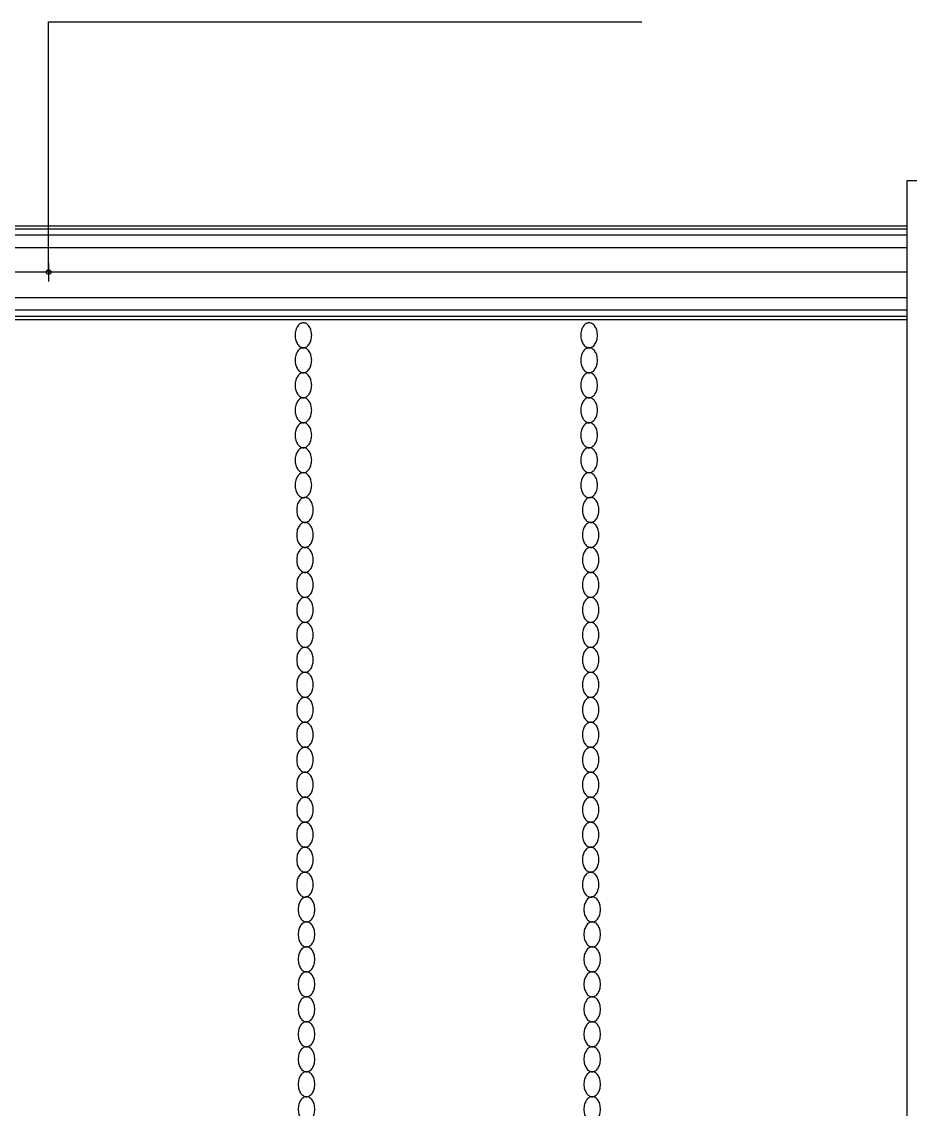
# Model space of a CAD drawing. Header units: millimetres. Extents: x 490 to 675, y -160 to -87.
# Drawn here: x 588.773 to 590.195, y -153.017 to -151.275 of the extents above; entities that cross this region are included whole.
import ezdxf

# ---------------------------------------------------------------- set-up
doc = ezdxf.new("R2010")
doc.units = ezdxf.units.MM
doc.header["$LTSCALE"] = 2.5
for name, color, linetype in [('ARQ_COTAS', 1, 'Continuous'), ('ARQ_HAT', 8, 'Continuous'), ('ARQ_VISTA00', 8, 'Continuous'), ('ARQ_VISTA02', 2, 'Continuous')]:
    doc.layers.add(name, color=color, linetype=linetype)
doc.styles.add('ROMANS', font='romans', dxfattribs={"oblique": 15})
doc.dimstyles.new('CHAMADA 20 AGORA', dxfattribs={"dimtxt": 0.03, "dimasz": 0.015, "dimexe": 0.18, "dimexo": 0.06, "dimgap": 0.03, "dimtad": 1, "dimrnd": 0.01, "dimzin": 4, "dimdsep": 46, "dimtxsty": 'ROMANS', "dimblk": 'DOT', "dimcen": 0.09, "dimse1": 1, "dimse2": 1, "dimclrd": 7, "dimclre": 8, "dimclrt": 2, "dimadec": 0, "dimazin": 0, "dimtfac": 1.666667, "dimtix": 1, "dimtmove": 0, "dimatfit": 3, "dimldrblk": 'DOT', "dimfxl": 1, "dimtvp": 1.333333, "dimtolj": 1, "dimtzin": 0, "dimarcsym": 0})

# ---------------------------------------------------------------- blocks, each defined once
blk = doc.blocks.new('DOT')
for p, q in [((-1, 0), (1, 0)), ((0, 1), (0, -1))]:
    blk.add_line(p, q)
blk.add_circle((0, 0), 0.25)

msp = doc.modelspace()

# ---------------------------------------------------------------- linework, layer by layer
at = {"layer": 'ARQ_HAT'}
for p, q in [((590.1903, -151.6074), (587.4808, -151.6074)), ((590.1903, -151.6174), (587.4808, -151.6174)), ((590.1903, -151.6374), (587.4808, -151.6374)), ((590.1903, -151.6764), (587.4808, -151.6764)), ((590.1903, -151.7174), (587.4808, -151.7174)), ((590.1903, -151.7374), (587.4808, -151.7374)), ((590.1903, -151.7474), (587.4808, -151.7474))]:
    msp.add_line(p, q, dxfattribs=at)
at = {"layer": 'ARQ_VISTA00'}
for points in [[(589.2236, -151.7976, 0.140422), (589.2284, -151.7962, 0.107133), (589.233, -151.7917, 0.079572), (589.2358, -151.7855, 0.067159), (589.2369, -151.7776, 0.067159), (589.2358, -151.7696, 0.079572), (589.233, -151.7634, 0.107133), (589.2284, -151.7589, 0.140422), (589.2236, -151.7576, 0.140422), (589.2189, -151.7589, 0.107133), (589.2143, -151.7634, 0.079572), (589.2115, -151.7696, 0.067159), (589.2104, -151.7776, 0.067159), (589.2115, -151.7855, 0.079572), (589.2143, -151.7917, 0.107133), (589.2189, -151.7962, 0.140422)], [(589.6811, -151.7976, 0.140422), (589.6859, -151.7962, 0.107133), (589.6905, -151.7917, 0.079572), (589.6933, -151.7855, 0.067159), (589.6944, -151.7776, 0.067159), (589.6933, -151.7696, 0.079572), (589.6905, -151.7634, 0.107133), (589.6859, -151.7589, 0.140422), (589.6811, -151.7576, 0.140422), (589.6763, -151.7589, 0.107133), (589.6717, -151.7634, 0.079572), (589.6689, -151.7696, 0.067159), (589.6678, -151.7776, 0.067159), (589.6689, -151.7855, 0.079572), (589.6717, -151.7917, 0.107133), (589.6763, -151.7962, 0.140422)], [(589.2236, -151.8376, 0.140422), (589.2284, -151.8362, 0.107133), (589.233, -151.8317, 0.079572), (589.2358, -151.8255, 0.067159), (589.2369, -151.8176, 0.067159), (589.2358, -151.8096, 0.079572), (589.233, -151.8034, 0.107133), (589.2284, -151.7989, 0.140422), (589.2236, -151.7976, 0.140422), (589.2189, -151.7989, 0.107133), (589.2143, -151.8034, 0.079572), (589.2115, -151.8096, 0.067159), (589.2104, -151.8176, 0.067159), (589.2115, -151.8255, 0.079572), (589.2143, -151.8317, 0.107133), (589.2189, -151.8362, 0.140422)], [(589.6811, -151.8376, 0.140422), (589.6859, -151.8362, 0.107133), (589.6905, -151.8317, 0.079572), (589.6933, -151.8255, 0.067159), (589.6944, -151.8176, 0.067159), (589.6933, -151.8096, 0.079572), (589.6905, -151.8034, 0.107133), (589.6859, -151.7989, 0.140422), (589.6811, -151.7976, 0.140422), (589.6763, -151.7989, 0.107133), (589.6717, -151.8034, 0.079572), (589.6689, -151.8096, 0.067159), (589.6678, -151.8176, 0.067159), (589.6689, -151.8255, 0.079572), (589.6717, -151.8317, 0.107133), (589.6763, -151.8362, 0.140422)], [(589.2236, -151.8776, 0.140422), (589.2284, -151.8762, 0.107133), (589.233, -151.8717, 0.079572), (589.2358, -151.8655, 0.067159), (589.2369, -151.8576, 0.067159), (589.2358, -151.8496, 0.079572), (589.233, -151.8434, 0.107133), (589.2284, -151.8389, 0.140422), (589.2236, -151.8376, 0.140422), (589.2189, -151.8389, 0.107133), (589.2143, -151.8434, 0.079572), (589.2115, -151.8496, 0.067159), (589.2104, -151.8576, 0.067159), (589.2115, -151.8655, 0.079572), (589.2143, -151.8717, 0.107133), (589.2189, -151.8762, 0.140422)], [(589.6811, -151.8776, 0.140422), (589.6859, -151.8762, 0.107133), (589.6905, -151.8717, 0.079572), (589.6933, -151.8655, 0.067159), (589.6944, -151.8576, 0.067159), (589.6933, -151.8496, 0.079572), (589.6905, -151.8434, 0.107133), (589.6859, -151.8389, 0.140422), (589.6811, -151.8376, 0.140422), (589.6763, -151.8389, 0.107133), (589.6717, -151.8434, 0.079572), (589.6689, -151.8496, 0.067159), (589.6678, -151.8576, 0.067159), (589.6689, -151.8655, 0.079572), (589.6717, -151.8717, 0.107133), (589.6763, -151.8762, 0.140422)], [(589.2236, -151.9176, 0.140422), (589.2284, -151.9162, 0.107133), (589.233, -151.9117, 0.079572), (589.2358, -151.9055, 0.067159), (589.2369, -151.8976, 0.067159), (589.2358, -151.8896, 0.079572), (589.233, -151.8834, 0.107133), (589.2284, -151.8789, 0.140422), (589.2236, -151.8776, 0.140422), (589.2189, -151.8789, 0.107133), (589.2143, -151.8834, 0.079572), (589.2115, -151.8896, 0.067159), (589.2104, -151.8976, 0.067159), (589.2115, -151.9055, 0.079572), (589.2143, -151.9117, 0.107133), (589.2189, -151.9162, 0.140422)], [(589.6811, -151.9176, 0.140422), (589.6859, -151.9162, 0.107133), (589.6905, -151.9117, 0.079572), (589.6933, -151.9055, 0.067159), (589.6944, -151.8976, 0.067159), (589.6933, -151.8896, 0.079572), (589.6905, -151.8834, 0.107133), (589.6859, -151.8789, 0.140422), (589.6811, -151.8776, 0.140422), (589.6763, -151.8789, 0.107133), (589.6717, -151.8834, 0.079572), (589.6689, -151.8896, 0.067159), (589.6678, -151.8976, 0.067159), (589.6689, -151.9055, 0.079572), (589.6717, -151.9117, 0.107133), (589.6763, -151.9162, 0.140422)], [(589.2236, -151.9576, 0.140422), (589.2284, -151.9562, 0.107133), (589.233, -151.9517, 0.079572), (589.2358, -151.9455, 0.067159), (589.2369, -151.9376, 0.067159), (589.2358, -151.9296, 0.079572), (589.233, -151.9234, 0.107133), (589.2284, -151.9189, 0.140422), (589.2236, -151.9176, 0.140422), (589.2189, -151.9189, 0.107133), (589.2143, -151.9234, 0.079572), (589.2115, -151.9296, 0.067159), (589.2104, -151.9376, 0.067159), (589.2115, -151.9455, 0.079572), (589.2143, -151.9517, 0.107133), (589.2189, -151.9562, 0.140422)], [(589.6811, -151.9576, 0.140422), (589.6859, -151.9562, 0.107133), (589.6905, -151.9517, 0.079572), (589.6933, -151.9455, 0.067159), (589.6944, -151.9376, 0.067159), (589.6933, -151.9296, 0.079572), (589.6905, -151.9234, 0.107133), (589.6859, -151.9189, 0.140422), (589.6811, -151.9176, 0.140422), (589.6763, -151.9189, 0.107133), (589.6717, -151.9234, 0.079572), (589.6689, -151.9296, 0.067159), (589.6678, -151.9376, 0.067159), (589.6689, -151.9455, 0.079572), (589.6717, -151.9517, 0.107133), (589.6763, -151.9562, 0.140422)], [(589.2236, -151.9976, 0.140422), (589.2284, -151.9962, 0.107133), (589.233, -151.9917, 0.079572), (589.2358, -151.9855, 0.067159), (589.2369, -151.9776, 0.067159), (589.2358, -151.9696, 0.079572), (589.233, -151.9634, 0.107133), (589.2284, -151.9589, 0.140422), (589.2236, -151.9576, 0.140422), (589.2189, -151.9589, 0.107133), (589.2143, -151.9634, 0.079572), (589.2115, -151.9696, 0.067159), (589.2104, -151.9776, 0.067159), (589.2115, -151.9855, 0.079572), (589.2143, -151.9917, 0.107133), (589.2189, -151.9962, 0.140422)], [(589.6811, -151.9976, 0.140422), (589.6859, -151.9962, 0.107133), (589.6905, -151.9917, 0.079572), (589.6933, -151.9855, 0.067159), (589.6944, -151.9776, 0.067159), (589.6933, -151.9696, 0.079572), (589.6905, -151.9634, 0.107133), (589.6859, -151.9589, 0.140422), (589.6811, -151.9576, 0.140422), (589.6763, -151.9589, 0.107133), (589.6717, -151.9634, 0.079572), (589.6689, -151.9696, 0.067159), (589.6678, -151.9776, 0.067159), (589.6689, -151.9855, 0.079572), (589.6717, -151.9917, 0.107133), (589.6763, -151.9962, 0.140422)], [(589.2236, -152.0376, 0.140422), (589.2284, -152.0362, 0.107133), (589.233, -152.0317, 0.079572), (589.2358, -152.0255, 0.067159), (589.2369, -152.0176, 0.067159), (589.2358, -152.0096, 0.079572), (589.233, -152.0034, 0.107133), (589.2284, -151.9989, 0.140422), (589.2236, -151.9976, 0.140422), (589.2189, -151.9989, 0.107133), (589.2143, -152.0034, 0.079572), (589.2115, -152.0096, 0.067159), (589.2104, -152.0176, 0.067159), (589.2115, -152.0255, 0.079572), (589.2143, -152.0317, 0.107133), (589.2189, -152.0362, 0.140422)], [(589.6811, -152.0376, 0.140422), (589.6859, -152.0362, 0.107133), (589.6905, -152.0317, 0.079572), (589.6933, -152.0255, 0.067159), (589.6944, -152.0176, 0.067159), (589.6933, -152.0096, 0.079572), (589.6905, -152.0034, 0.107133), (589.6859, -151.9989, 0.140422), (589.6811, -151.9976, 0.140422), (589.6763, -151.9989, 0.107133), (589.6717, -152.0034, 0.079572), (589.6689, -152.0096, 0.067159), (589.6678, -152.0176, 0.067159), (589.6689, -152.0255, 0.079572), (589.6717, -152.0317, 0.107133), (589.6763, -152.0362, 0.140422)], [(589.2261, -152.0772, 0.140422), (589.2309, -152.0759, 0.107133), (589.2355, -152.0714, 0.079572), (589.2383, -152.0652, 0.067159), (589.2394, -152.0572, 0.067159), (589.2383, -152.0493, 0.079572), (589.2355, -152.0431, 0.107133), (589.2309, -152.0386, 0.140422), (589.2261, -152.0372, 0.140422), (589.2214, -152.0386, 0.107133), (589.2167, -152.0431, 0.079572), (589.2139, -152.0493, 0.067159), (589.2129, -152.0572, 0.067159), (589.2139, -152.0652, 0.079572), (589.2167, -152.0714, 0.107133), (589.2214, -152.0759, 0.140422)], [(589.6836, -152.0772, 0.140422), (589.6883, -152.0759, 0.107133), (589.693, -152.0714, 0.079572), (589.6958, -152.0652, 0.067159), (589.6968, -152.0572, 0.067159), (589.6958, -152.0493, 0.079572), (589.693, -152.0431, 0.107133), (589.6883, -152.0386, 0.140422), (589.6836, -152.0372, 0.140422), (589.6788, -152.0386, 0.107133), (589.6742, -152.0431, 0.079572), (589.6714, -152.0493, 0.067159), (589.6703, -152.0572, 0.067159), (589.6714, -152.0652, 0.079572), (589.6742, -152.0714, 0.107133), (589.6788, -152.0759, 0.140422)], [(589.2261, -152.1172, 0.140422), (589.2309, -152.1159, 0.107133), (589.2355, -152.1114, 0.079572), (589.2383, -152.1052, 0.067159), (589.2394, -152.0972, 0.067159), (589.2383, -152.0893, 0.079572), (589.2355, -152.0831, 0.107133), (589.2309, -152.0786, 0.140422), (589.2261, -152.0772, 0.140422), (589.2214, -152.0786, 0.107133), (589.2167, -152.0831, 0.079572), (589.2139, -152.0893, 0.067159), (589.2129, -152.0972, 0.067159), (589.2139, -152.1052, 0.079572), (589.2167, -152.1114, 0.107133), (589.2214, -152.1159, 0.140422)], [(589.6836, -152.1172, 0.140422), (589.6883, -152.1159, 0.107133), (589.693, -152.1114, 0.079572), (589.6958, -152.1052, 0.067159), (589.6968, -152.0972, 0.067159), (589.6958, -152.0893, 0.079572), (589.693, -152.0831, 0.107133), (589.6883, -152.0786, 0.140422), (589.6836, -152.0772, 0.140422), (589.6788, -152.0786, 0.107133), (589.6742, -152.0831, 0.079572), (589.6714, -152.0893, 0.067159), (589.6703, -152.0972, 0.067159), (589.6714, -152.1052, 0.079572), (589.6742, -152.1114, 0.107133), (589.6788, -152.1159, 0.140422)], [(589.2261, -152.1572, 0.140422), (589.2309, -152.1559, 0.107133), (589.2355, -152.1514, 0.079572), (589.2383, -152.1452, 0.067159), (589.2394, -152.1372, 0.067159), (589.2383, -152.1293, 0.079572), (589.2355, -152.1231, 0.107133), (589.2309, -152.1186, 0.140422), (589.2261, -152.1172, 0.140422), (589.2214, -152.1186, 0.107133), (589.2167, -152.1231, 0.079572), (589.2139, -152.1293, 0.067159), (589.2129, -152.1372, 0.067159), (589.2139, -152.1452, 0.079572), (589.2167, -152.1514, 0.107133), (589.2214, -152.1559, 0.140422)], [(589.6836, -152.1572, 0.140422), (589.6883, -152.1559, 0.107133), (589.693, -152.1514, 0.079572), (589.6958, -152.1452, 0.067159), (589.6968, -152.1372, 0.067159), (589.6958, -152.1293, 0.079572), (589.693, -152.1231, 0.107133), (589.6883, -152.1186, 0.140422), (589.6836, -152.1172, 0.140422), (589.6788, -152.1186, 0.107133), (589.6742, -152.1231, 0.079572), (589.6714, -152.1293, 0.067159), (589.6703, -152.1372, 0.067159), (589.6714, -152.1452, 0.079572), (589.6742, -152.1514, 0.107133), (589.6788, -152.1559, 0.140422)], [(589.2261, -152.1972, 0.140422), (589.2309, -152.1959, 0.107133), (589.2355, -152.1914, 0.079572), (589.2383, -152.1852, 0.067159), (589.2394, -152.1772, 0.067159), (589.2383, -152.1693, 0.079572), (589.2355, -152.1631, 0.107133), (589.2309, -152.1586, 0.140422), (589.2261, -152.1572, 0.140422), (589.2214, -152.1586, 0.107133), (589.2167, -152.1631, 0.079572), (589.2139, -152.1693, 0.067159), (589.2129, -152.1772, 0.067159), (589.2139, -152.1852, 0.079572), (589.2167, -152.1914, 0.107133), (589.2214, -152.1959, 0.140422)], [(589.6836, -152.1972, 0.140422), (589.6883, -152.1959, 0.107133), (589.693, -152.1914, 0.079572), (589.6958, -152.1852, 0.067159), (589.6968, -152.1772, 0.067159), (589.6958, -152.1693, 0.079572), (589.693, -152.1631, 0.107133), (589.6883, -152.1586, 0.140422), (589.6836, -152.1572, 0.140422), (589.6788, -152.1586, 0.107133), (589.6742, -152.1631, 0.079572), (589.6714, -152.1693, 0.067159), (589.6703, -152.1772, 0.067159), (589.6714, -152.1852, 0.079572), (589.6742, -152.1914, 0.107133), (589.6788, -152.1959, 0.140422)], [(589.2261, -152.2372, 0.140422), (589.2309, -152.2359, 0.107133), (589.2355, -152.2314, 0.079572), (589.2383, -152.2252, 0.067159), (589.2394, -152.2172, 0.067159), (589.2383, -152.2093, 0.079572), (589.2355, -152.2031, 0.107133), (589.2309, -152.1986, 0.140422), (589.2261, -152.1972, 0.140422), (589.2214, -152.1986, 0.107133), (589.2167, -152.2031, 0.079572), (589.2139, -152.2093, 0.067159), (589.2129, -152.2172, 0.067159), (589.2139, -152.2252, 0.079572), (589.2167, -152.2314, 0.107133), (589.2214, -152.2359, 0.140422)], [(589.6836, -152.2372, 0.140422), (589.6883, -152.2359, 0.107133), (589.693, -152.2314, 0.079572), (589.6958, -152.2252, 0.067159), (589.6968, -152.2172, 0.067159), (589.6958, -152.2093, 0.079572), (589.693, -152.2031, 0.107133), (589.6883, -152.1986, 0.140422), (589.6836, -152.1972, 0.140422), (589.6788, -152.1986, 0.107133), (589.6742, -152.2031, 0.079572), (589.6714, -152.2093, 0.067159), (589.6703, -152.2172, 0.067159), (589.6714, -152.2252, 0.079572), (589.6742, -152.2314, 0.107133), (589.6788, -152.2359, 0.140422)], [(589.2261, -152.2772, 0.140422), (589.2309, -152.2759, 0.107133), (589.2355, -152.2714, 0.079572), (589.2383, -152.2652, 0.067159), (589.2394, -152.2572, 0.067159), (589.2383, -152.2493, 0.079572), (589.2355, -152.2431, 0.107133), (589.2309, -152.2386, 0.140422), (589.2261, -152.2372, 0.140422), (589.2214, -152.2386, 0.107133), (589.2167, -152.2431, 0.079572), (589.2139, -152.2493, 0.067159), (589.2129, -152.2572, 0.067159), (589.2139, -152.2652, 0.079572), (589.2167, -152.2714, 0.107133), (589.2214, -152.2759, 0.140422)], [(589.6836, -152.2772, 0.140422), (589.6883, -152.2759, 0.107133), (589.693, -152.2714, 0.079572), (589.6958, -152.2652, 0.067159), (589.6968, -152.2572, 0.067159), (589.6958, -152.2493, 0.079572), (589.693, -152.2431, 0.107133), (589.6883, -152.2386, 0.140422), (589.6836, -152.2372, 0.140422), (589.6788, -152.2386, 0.107133), (589.6742, -152.2431, 0.079572), (589.6714, -152.2493, 0.067159), (589.6703, -152.2572, 0.067159), (589.6714, -152.2652, 0.079572), (589.6742, -152.2714, 0.107133), (589.6788, -152.2759, 0.140422)], [(589.2261, -152.3172, 0.140422), (589.2309, -152.3159, 0.107133), (589.2355, -152.3114, 0.079572), (589.2383, -152.3052, 0.067159), (589.2394, -152.2972, 0.067159), (589.2383, -152.2893, 0.079572), (589.2355, -152.2831, 0.107133), (589.2309, -152.2786, 0.140422), (589.2261, -152.2772, 0.140422), (589.2214, -152.2786, 0.107133), (589.2167, -152.2831, 0.079572), (589.2139, -152.2893, 0.067159), (589.2129, -152.2972, 0.067159), (589.2139, -152.3052, 0.079572), (589.2167, -152.3114, 0.107133), (589.2214, -152.3159, 0.140422)], [(589.6836, -152.3172, 0.140422), (589.6883, -152.3159, 0.107133), (589.693, -152.3114, 0.079572), (589.6958, -152.3052, 0.067159), (589.6968, -152.2972, 0.067159), (589.6958, -152.2893, 0.079572), (589.693, -152.2831, 0.107133), (589.6883, -152.2786, 0.140422), (589.6836, -152.2772, 0.140422), (589.6788, -152.2786, 0.107133), (589.6742, -152.2831, 0.079572), (589.6714, -152.2893, 0.067159), (589.6703, -152.2972, 0.067159), (589.6714, -152.3052, 0.079572), (589.6742, -152.3114, 0.107133), (589.6788, -152.3159, 0.140422)], [(589.2261, -152.3572, 0.140422), (589.2309, -152.3559, 0.107133), (589.2355, -152.3514, 0.079572), (589.2383, -152.3452, 0.067159), (589.2394, -152.3372, 0.067159), (589.2383, -152.3293, 0.079572), (589.2355, -152.3231, 0.107133), (589.2309, -152.3186, 0.140422), (589.2261, -152.3172, 0.140422), (589.2214, -152.3186, 0.107133), (589.2167, -152.3231, 0.079572), (589.2139, -152.3293, 0.067159), (589.2129, -152.3372, 0.067159), (589.2139, -152.3452, 0.079572), (589.2167, -152.3514, 0.107133), (589.2214, -152.3559, 0.140422)], [(589.6836, -152.3572, 0.140422), (589.6883, -152.3559, 0.107133), (589.693, -152.3514, 0.079572), (589.6958, -152.3452, 0.067159), (589.6968, -152.3372, 0.067159), (589.6958, -152.3293, 0.079572), (589.693, -152.3231, 0.107133), (589.6883, -152.3186, 0.140422), (589.6836, -152.3172, 0.140422), (589.6788, -152.3186, 0.107133), (589.6742, -152.3231, 0.079572), (589.6714, -152.3293, 0.067159), (589.6703, -152.3372, 0.067159), (589.6714, -152.3452, 0.079572), (589.6742, -152.3514, 0.107133), (589.6788, -152.3559, 0.140422)], [(589.2261, -152.3972, 0.140422), (589.2309, -152.3959, 0.107133), (589.2355, -152.3914, 0.079572), (589.2383, -152.3852, 0.067159), (589.2394, -152.3772, 0.067159), (589.2383, -152.3693, 0.079572), (589.2355, -152.3631, 0.107133), (589.2309, -152.3586, 0.140422), (589.2261, -152.3572, 0.140422), (589.2214, -152.3586, 0.107133), (589.2167, -152.3631, 0.079572), (589.2139, -152.3693, 0.067159), (589.2129, -152.3772, 0.067159), (589.2139, -152.3852, 0.079572), (589.2167, -152.3914, 0.107133), (589.2214, -152.3959, 0.140422)], [(589.6836, -152.3972, 0.140422), (589.6883, -152.3959, 0.107133), (589.693, -152.3914, 0.079572), (589.6958, -152.3852, 0.067159), (589.6968, -152.3772, 0.067159), (589.6958, -152.3693, 0.079572), (589.693, -152.3631, 0.107133), (589.6883, -152.3586, 0.140422), (589.6836, -152.3572, 0.140422), (589.6788, -152.3586, 0.107133), (589.6742, -152.3631, 0.079572), (589.6714, -152.3693, 0.067159), (589.6703, -152.3772, 0.067159), (589.6714, -152.3852, 0.079572), (589.6742, -152.3914, 0.107133), (589.6788, -152.3959, 0.140422)], [(589.2261, -152.4372, 0.140422), (589.2309, -152.4359, 0.107133), (589.2355, -152.4314, 0.079572), (589.2383, -152.4252, 0.067159), (589.2394, -152.4172, 0.067159), (589.2383, -152.4093, 0.079572), (589.2355, -152.4031, 0.107133), (589.2309, -152.3986, 0.140422), (589.2261, -152.3972, 0.140422), (589.2214, -152.3986, 0.107133), (589.2167, -152.4031, 0.079572), (589.2139, -152.4093, 0.067159), (589.2129, -152.4172, 0.067159), (589.2139, -152.4252, 0.079572), (589.2167, -152.4314, 0.107133), (589.2214, -152.4359, 0.140422)], [(589.6836, -152.4372, 0.140422), (589.6883, -152.4359, 0.107133), (589.693, -152.4314, 0.079572), (589.6958, -152.4252, 0.067159), (589.6968, -152.4172, 0.067159), (589.6958, -152.4093, 0.079572), (589.693, -152.4031, 0.107133), (589.6883, -152.3986, 0.140422), (589.6836, -152.3972, 0.140422), (589.6788, -152.3986, 0.107133), (589.6742, -152.4031, 0.079572), (589.6714, -152.4093, 0.067159), (589.6703, -152.4172, 0.067159), (589.6714, -152.4252, 0.079572), (589.6742, -152.4314, 0.107133), (589.6788, -152.4359, 0.140422)], [(589.2261, -152.4772, 0.140422), (589.2309, -152.4759, 0.107133), (589.2355, -152.4714, 0.079572), (589.2383, -152.4652, 0.067159), (589.2394, -152.4572, 0.067159), (589.2383, -152.4493, 0.079572), (589.2355, -152.4431, 0.107133), (589.2309, -152.4386, 0.140422), (589.2261, -152.4372, 0.140422), (589.2214, -152.4386, 0.107133), (589.2167, -152.4431, 0.079572), (589.2139, -152.4493, 0.067159), (589.2129, -152.4572, 0.067159), (589.2139, -152.4652, 0.079572), (589.2167, -152.4714, 0.107133), (589.2214, -152.4759, 0.140422)], [(589.6836, -152.4772, 0.140422), (589.6883, -152.4759, 0.107133), (589.693, -152.4714, 0.079572), (589.6958, -152.4652, 0.067159), (589.6968, -152.4572, 0.067159), (589.6958, -152.4493, 0.079572), (589.693, -152.4431, 0.107133), (589.6883, -152.4386, 0.140422), (589.6836, -152.4372, 0.140422), (589.6788, -152.4386, 0.107133), (589.6742, -152.4431, 0.079572), (589.6714, -152.4493, 0.067159), (589.6703, -152.4572, 0.067159), (589.6714, -152.4652, 0.079572), (589.6742, -152.4714, 0.107133), (589.6788, -152.4759, 0.140422)], [(589.2261, -152.5172, 0.140422), (589.2309, -152.5159, 0.107133), (589.2355, -152.5114, 0.079572), (589.2383, -152.5052, 0.067159), (589.2394, -152.4972, 0.067159), (589.2383, -152.4893, 0.079572), (589.2355, -152.4831, 0.107133), (589.2309, -152.4786, 0.140422), (589.2261, -152.4772, 0.140422), (589.2214, -152.4786, 0.107133), (589.2167, -152.4831, 0.079572), (589.2139, -152.4893, 0.067159), (589.2129, -152.4972, 0.067159), (589.2139, -152.5052, 0.079572), (589.2167, -152.5114, 0.107133), (589.2214, -152.5159, 0.140422)], [(589.6836, -152.5172, 0.140422), (589.6883, -152.5159, 0.107133), (589.693, -152.5114, 0.079572), (589.6958, -152.5052, 0.067159), (589.6968, -152.4972, 0.067159), (589.6958, -152.4893, 0.079572), (589.693, -152.4831, 0.107133), (589.6883, -152.4786, 0.140422), (589.6836, -152.4772, 0.140422), (589.6788, -152.4786, 0.107133), (589.6742, -152.4831, 0.079572), (589.6714, -152.4893, 0.067159), (589.6703, -152.4972, 0.067159), (589.6714, -152.5052, 0.079572), (589.6742, -152.5114, 0.107133), (589.6788, -152.5159, 0.140422)], [(589.2261, -152.5572, 0.140422), (589.2309, -152.5559, 0.107133), (589.2355, -152.5514, 0.079572), (589.2383, -152.5452, 0.067159), (589.2394, -152.5372, 0.067159), (589.2383, -152.5293, 0.079572), (589.2355, -152.5231, 0.107133), (589.2309, -152.5186, 0.140422), (589.2261, -152.5172, 0.140422), (589.2214, -152.5186, 0.107133), (589.2167, -152.5231, 0.079572), (589.2139, -152.5293, 0.067159), (589.2129, -152.5372, 0.067159), (589.2139, -152.5452, 0.079572), (589.2167, -152.5514, 0.107133), (589.2214, -152.5559, 0.140422)], [(589.6836, -152.5572, 0.140422), (589.6883, -152.5559, 0.107133), (589.693, -152.5514, 0.079572), (589.6958, -152.5452, 0.067159), (589.6968, -152.5372, 0.067159), (589.6958, -152.5293, 0.079572), (589.693, -152.5231, 0.107133), (589.6883, -152.5186, 0.140422), (589.6836, -152.5172, 0.140422), (589.6788, -152.5186, 0.107133), (589.6742, -152.5231, 0.079572), (589.6714, -152.5293, 0.067159), (589.6703, -152.5372, 0.067159), (589.6714, -152.5452, 0.079572), (589.6742, -152.5514, 0.107133), (589.6788, -152.5559, 0.140422)], [(589.2261, -152.5972, 0.140422), (589.2309, -152.5959, 0.107133), (589.2355, -152.5914, 0.079572), (589.2383, -152.5852, 0.067159), (589.2394, -152.5772, 0.067159), (589.2383, -152.5693, 0.079572), (589.2355, -152.5631, 0.107133), (589.2309, -152.5586, 0.140422), (589.2261, -152.5572, 0.140422), (589.2214, -152.5586, 0.107133), (589.2167, -152.5631, 0.079572), (589.2139, -152.5693, 0.067159), (589.2129, -152.5772, 0.067159), (589.2139, -152.5852, 0.079572), (589.2167, -152.5914, 0.107133), (589.2214, -152.5959, 0.140422)], [(589.6836, -152.5972, 0.140422), (589.6883, -152.5959, 0.107133), (589.693, -152.5914, 0.079572), (589.6958, -152.5852, 0.067159), (589.6968, -152.5772, 0.067159), (589.6958, -152.5693, 0.079572), (589.693, -152.5631, 0.107133), (589.6883, -152.5586, 0.140422), (589.6836, -152.5572, 0.140422), (589.6788, -152.5586, 0.107133), (589.6742, -152.5631, 0.079572), (589.6714, -152.5693, 0.067159), (589.6703, -152.5772, 0.067159), (589.6714, -152.5852, 0.079572), (589.6742, -152.5914, 0.107133), (589.6788, -152.5959, 0.140422)], [(589.2261, -152.6372, 0.140422), (589.2309, -152.6359, 0.107133), (589.2355, -152.6314, 0.079572), (589.2383, -152.6252, 0.067159), (589.2394, -152.6172, 0.067159), (589.2383, -152.6093, 0.079572), (589.2355, -152.6031, 0.107133), (589.2309, -152.5986, 0.140422), (589.2261, -152.5972, 0.140422), (589.2214, -152.5986, 0.107133), (589.2167, -152.6031, 0.079572), (589.2139, -152.6093, 0.067159), (589.2129, -152.6172, 0.067159), (589.2139, -152.6252, 0.079572), (589.2167, -152.6314, 0.107133), (589.2214, -152.6359, 0.140422)], [(589.6836, -152.6372, 0.140422), (589.6883, -152.6359, 0.107133), (589.693, -152.6314, 0.079572), (589.6958, -152.6252, 0.067159), (589.6968, -152.6172, 0.067159), (589.6958, -152.6093, 0.079572), (589.693, -152.6031, 0.107133), (589.6883, -152.5986, 0.140422), (589.6836, -152.5972, 0.140422), (589.6788, -152.5986, 0.107133), (589.6742, -152.6031, 0.079572), (589.6714, -152.6093, 0.067159), (589.6703, -152.6172, 0.067159), (589.6714, -152.6252, 0.079572), (589.6742, -152.6314, 0.107133), (589.6788, -152.6359, 0.140422)], [(589.2261, -152.6772, 0.140422), (589.2309, -152.6759, 0.107133), (589.2355, -152.6714, 0.079572), (589.2383, -152.6652, 0.067159), (589.2394, -152.6572, 0.067159), (589.2383, -152.6493, 0.079572), (589.2355, -152.6431, 0.107133), (589.2309, -152.6386, 0.140422), (589.2261, -152.6372, 0.140422), (589.2214, -152.6386, 0.107133), (589.2167, -152.6431, 0.079572), (589.2139, -152.6493, 0.067159), (589.2129, -152.6572, 0.067159), (589.2139, -152.6652, 0.079572), (589.2167, -152.6714, 0.107133), (589.2214, -152.6759, 0.140422)], [(589.6836, -152.6772, 0.140422), (589.6883, -152.6759, 0.107133), (589.693, -152.6714, 0.079572), (589.6958, -152.6652, 0.067159), (589.6968, -152.6572, 0.067159), (589.6958, -152.6493, 0.079572), (589.693, -152.6431, 0.107133), (589.6883, -152.6386, 0.140422), (589.6836, -152.6372, 0.140422), (589.6788, -152.6386, 0.107133), (589.6742, -152.6431, 0.079572), (589.6714, -152.6493, 0.067159), (589.6703, -152.6572, 0.067159), (589.6714, -152.6652, 0.079572), (589.6742, -152.6714, 0.107133), (589.6788, -152.6759, 0.140422)], [(589.2286, -152.7169, 0.140422), (589.2334, -152.7155, 0.107133), (589.238, -152.711, 0.079572), (589.2408, -152.7048, 0.067159), (589.2419, -152.6969, 0.067159), (589.2408, -152.6889, 0.079572), (589.238, -152.6827, 0.107133), (589.2334, -152.6782, 0.140422), (589.2286, -152.6769, 0.140422), (589.2238, -152.6782, 0.107133), (589.2192, -152.6827, 0.079572), (589.2164, -152.6889, 0.067159), (589.2153, -152.6969, 0.067159), (589.2164, -152.7048, 0.079572), (589.2192, -152.711, 0.107133), (589.2238, -152.7155, 0.140422)], [(589.686, -152.7169, 0.140422), (589.6908, -152.7155, 0.107133), (589.6954, -152.711, 0.079572), (589.6982, -152.7048, 0.067159), (589.6993, -152.6969, 0.067159), (589.6982, -152.6889, 0.079572), (589.6954, -152.6827, 0.107133), (589.6908, -152.6782, 0.140422), (589.686, -152.6769, 0.140422), (589.6813, -152.6782, 0.107133), (589.6767, -152.6827, 0.079572), (589.6739, -152.6889, 0.067159), (589.6728, -152.6969, 0.067159), (589.6739, -152.7048, 0.079572), (589.6767, -152.711, 0.107133), (589.6813, -152.7155, 0.140422)], [(589.2286, -152.7569, 0.140422), (589.2334, -152.7555, 0.107133), (589.238, -152.751, 0.079572), (589.2408, -152.7448, 0.067159), (589.2419, -152.7369, 0.067159), (589.2408, -152.7289, 0.079572), (589.238, -152.7227, 0.107133), (589.2334, -152.7182, 0.140422), (589.2286, -152.7169, 0.140422), (589.2238, -152.7182, 0.107133), (589.2192, -152.7227, 0.079572), (589.2164, -152.7289, 0.067159), (589.2153, -152.7369, 0.067159), (589.2164, -152.7448, 0.079572), (589.2192, -152.751, 0.107133), (589.2238, -152.7555, 0.140422)], [(589.686, -152.7569, 0.140422), (589.6908, -152.7555, 0.107133), (589.6954, -152.751, 0.079572), (589.6982, -152.7448, 0.067159), (589.6993, -152.7369, 0.067159), (589.6982, -152.7289, 0.079572), (589.6954, -152.7227, 0.107133), (589.6908, -152.7182, 0.140422), (589.686, -152.7169, 0.140422), (589.6813, -152.7182, 0.107133), (589.6767, -152.7227, 0.079572), (589.6739, -152.7289, 0.067159), (589.6728, -152.7369, 0.067159), (589.6739, -152.7448, 0.079572), (589.6767, -152.751, 0.107133), (589.6813, -152.7555, 0.140422)], [(589.2286, -152.7969, 0.140422), (589.2334, -152.7955, 0.107133), (589.238, -152.791, 0.079572), (589.2408, -152.7848, 0.067159), (589.2419, -152.7769, 0.067159), (589.2408, -152.7689, 0.079572), (589.238, -152.7627, 0.107133), (589.2334, -152.7582, 0.140422), (589.2286, -152.7569, 0.140422), (589.2238, -152.7582, 0.107133), (589.2192, -152.7627, 0.079572), (589.2164, -152.7689, 0.067159), (589.2153, -152.7769, 0.067159), (589.2164, -152.7848, 0.079572), (589.2192, -152.791, 0.107133), (589.2238, -152.7955, 0.140422)], [(589.686, -152.7969, 0.140422), (589.6908, -152.7955, 0.107133), (589.6954, -152.791, 0.079572), (589.6982, -152.7848, 0.067159), (589.6993, -152.7769, 0.067159), (589.6982, -152.7689, 0.079572), (589.6954, -152.7627, 0.107133), (589.6908, -152.7582, 0.140422), (589.686, -152.7569, 0.140422), (589.6813, -152.7582, 0.107133), (589.6767, -152.7627, 0.079572), (589.6739, -152.7689, 0.067159), (589.6728, -152.7769, 0.067159), (589.6739, -152.7848, 0.079572), (589.6767, -152.791, 0.107133), (589.6813, -152.7955, 0.140422)], [(589.2286, -152.8369, 0.140422), (589.2334, -152.8355, 0.107133), (589.238, -152.831, 0.079572), (589.2408, -152.8248, 0.067159), (589.2419, -152.8169, 0.067159), (589.2408, -152.8089, 0.079572), (589.238, -152.8027, 0.107133), (589.2334, -152.7982, 0.140422), (589.2286, -152.7969, 0.140422), (589.2238, -152.7982, 0.107133), (589.2192, -152.8027, 0.079572), (589.2164, -152.8089, 0.067159), (589.2153, -152.8169, 0.067159), (589.2164, -152.8248, 0.079572), (589.2192, -152.831, 0.107133), (589.2238, -152.8355, 0.140422)], [(589.686, -152.8369, 0.140422), (589.6908, -152.8355, 0.107133), (589.6954, -152.831, 0.079572), (589.6982, -152.8248, 0.067159), (589.6993, -152.8169, 0.067159), (589.6982, -152.8089, 0.079572), (589.6954, -152.8027, 0.107133), (589.6908, -152.7982, 0.140422), (589.686, -152.7969, 0.140422), (589.6813, -152.7982, 0.107133), (589.6767, -152.8027, 0.079572), (589.6739, -152.8089, 0.067159), (589.6728, -152.8169, 0.067159), (589.6739, -152.8248, 0.079572), (589.6767, -152.831, 0.107133), (589.6813, -152.8355, 0.140422)], [(589.2286, -152.8769, 0.140422), (589.2334, -152.8755, 0.107133), (589.238, -152.871, 0.079572), (589.2408, -152.8648, 0.067159), (589.2419, -152.8569, 0.067159), (589.2408, -152.8489, 0.079572), (589.238, -152.8427, 0.107133), (589.2334, -152.8382, 0.140422), (589.2286, -152.8369, 0.140422), (589.2238, -152.8382, 0.107133), (589.2192, -152.8427, 0.079572), (589.2164, -152.8489, 0.067159), (589.2153, -152.8569, 0.067159), (589.2164, -152.8648, 0.079572), (589.2192, -152.871, 0.107133), (589.2238, -152.8755, 0.140422)], [(589.686, -152.8769, 0.140422), (589.6908, -152.8755, 0.107133), (589.6954, -152.871, 0.079572), (589.6982, -152.8648, 0.067159), (589.6993, -152.8569, 0.067159), (589.6982, -152.8489, 0.079572), (589.6954, -152.8427, 0.107133), (589.6908, -152.8382, 0.140422), (589.686, -152.8369, 0.140422), (589.6813, -152.8382, 0.107133), (589.6767, -152.8427, 0.079572), (589.6739, -152.8489, 0.067159), (589.6728, -152.8569, 0.067159), (589.6739, -152.8648, 0.079572), (589.6767, -152.871, 0.107133), (589.6813, -152.8755, 0.140422)], [(589.2286, -152.9169, 0.140422), (589.2334, -152.9155, 0.107133), (589.238, -152.911, 0.079572), (589.2408, -152.9048, 0.067159), (589.2419, -152.8969, 0.067159), (589.2408, -152.8889, 0.079572), (589.238, -152.8827, 0.107133), (589.2334, -152.8782, 0.140422), (589.2286, -152.8769, 0.140422), (589.2238, -152.8782, 0.107133), (589.2192, -152.8827, 0.079572), (589.2164, -152.8889, 0.067159), (589.2153, -152.8969, 0.067159), (589.2164, -152.9048, 0.079572), (589.2192, -152.911, 0.107133), (589.2238, -152.9155, 0.140422)], [(589.686, -152.9169, 0.140422), (589.6908, -152.9155, 0.107133), (589.6954, -152.911, 0.079572), (589.6982, -152.9048, 0.067159), (589.6993, -152.8969, 0.067159), (589.6982, -152.8889, 0.079572), (589.6954, -152.8827, 0.107133), (589.6908, -152.8782, 0.140422), (589.686, -152.8769, 0.140422), (589.6813, -152.8782, 0.107133), (589.6767, -152.8827, 0.079572), (589.6739, -152.8889, 0.067159), (589.6728, -152.8969, 0.067159), (589.6739, -152.9048, 0.079572), (589.6767, -152.911, 0.107133), (589.6813, -152.9155, 0.140422)], [(589.2286, -152.9569, 0.140422), (589.2334, -152.9555, 0.107133), (589.238, -152.951, 0.079572), (589.2408, -152.9448, 0.067159), (589.2419, -152.9369, 0.067159), (589.2408, -152.9289, 0.079572), (589.238, -152.9227, 0.107133), (589.2334, -152.9182, 0.140422), (589.2286, -152.9169, 0.140422), (589.2238, -152.9182, 0.107133), (589.2192, -152.9227, 0.079572), (589.2164, -152.9289, 0.067159), (589.2153, -152.9369, 0.067159), (589.2164, -152.9448, 0.079572), (589.2192, -152.951, 0.107133), (589.2238, -152.9555, 0.140422)], [(589.686, -152.9569, 0.140422), (589.6908, -152.9555, 0.107133), (589.6954, -152.951, 0.079572), (589.6982, -152.9448, 0.067159), (589.6993, -152.9369, 0.067159), (589.6982, -152.9289, 0.079572), (589.6954, -152.9227, 0.107133), (589.6908, -152.9182, 0.140422), (589.686, -152.9169, 0.140422), (589.6813, -152.9182, 0.107133), (589.6767, -152.9227, 0.079572), (589.6739, -152.9289, 0.067159), (589.6728, -152.9369, 0.067159), (589.6739, -152.9448, 0.079572), (589.6767, -152.951, 0.107133), (589.6813, -152.9555, 0.140422)], [(589.2286, -152.9969, 0.140422), (589.2334, -152.9955, 0.107133), (589.238, -152.991, 0.079572), (589.2408, -152.9848, 0.067159), (589.2419, -152.9769, 0.067159), (589.2408, -152.9689, 0.079572), (589.238, -152.9627, 0.107133), (589.2334, -152.9582, 0.140422), (589.2286, -152.9569, 0.140422), (589.2238, -152.9582, 0.107133), (589.2192, -152.9627, 0.079572), (589.2164, -152.9689, 0.067159), (589.2153, -152.9769, 0.067159), (589.2164, -152.9848, 0.079572), (589.2192, -152.991, 0.107133), (589.2238, -152.9955, 0.140422)], [(589.686, -152.9969, 0.140422), (589.6908, -152.9955, 0.107133), (589.6954, -152.991, 0.079572), (589.6982, -152.9848, 0.067159), (589.6993, -152.9769, 0.067159), (589.6982, -152.9689, 0.079572), (589.6954, -152.9627, 0.107133), (589.6908, -152.9582, 0.140422), (589.686, -152.9569, 0.140422), (589.6813, -152.9582, 0.107133), (589.6767, -152.9627, 0.079572), (589.6739, -152.9689, 0.067159), (589.6728, -152.9769, 0.067159), (589.6739, -152.9848, 0.079572), (589.6767, -152.991, 0.107133), (589.6813, -152.9955, 0.140422)], [(589.2286, -153.0369, 0.140422), (589.2334, -153.0355, 0.107133), (589.238, -153.031, 0.079572), (589.2408, -153.0248, 0.067159), (589.2419, -153.0169, 0.067159), (589.2408, -153.0089, 0.079572), (589.238, -153.0027, 0.107133), (589.2334, -152.9982, 0.140422), (589.2286, -152.9969, 0.140422), (589.2238, -152.9982, 0.107133), (589.2192, -153.0027, 0.079572), (589.2164, -153.0089, 0.067159), (589.2153, -153.0169, 0.067159), (589.2164, -153.0248, 0.079572), (589.2192, -153.031, 0.107133), (589.2238, -153.0355, 0.140422)], [(589.686, -153.0369, 0.140422), (589.6908, -153.0355, 0.107133), (589.6954, -153.031, 0.079572), (589.6982, -153.0248, 0.067159), (589.6993, -153.0169, 0.067159), (589.6982, -153.0089, 0.079572), (589.6954, -153.0027, 0.107133), (589.6908, -152.9982, 0.140422), (589.686, -152.9969, 0.140422), (589.6813, -152.9982, 0.107133), (589.6767, -153.0027, 0.079572), (589.6739, -153.0089, 0.067159), (589.6728, -153.0169, 0.067159), (589.6739, -153.0248, 0.079572), (589.6767, -153.031, 0.107133), (589.6813, -153.0355, 0.140422)]]:
    msp.add_lwpolyline(points, format="xyb", close=True, dxfattribs=at)
at = {"layer": 'ARQ_VISTA02'}
for p, q in [((590.1903, -151.5295), (590.3404, -151.5295)), ((590.1903, -151.7529), (590.1903, -151.5295)), ((587.6309, -151.6024), (590.1903, -151.6024)), ((590.1903, -151.7529), (587.6309, -151.7529)), ((590.1903, -154.3639), (590.1903, -151.7529))]:
    msp.add_line(p, q, dxfattribs=at)

# ---------------------------------------------------------------- leaders
at = {"layer": 'ARQ_COTAS', "annotation_type": 0, "has_hookline": 1, "hookline_direction": 0, "text_width": 0.853}
msp.add_leader([(588.8157, -151.6764), (588.8157, -151.2755), (588.8825, -151.2755)], dimstyle='CHAMADA 20 AGORA', override={"dimldrblk": 'DOT'}, dxfattribs=at)

doc.saveas('drawing.dxf')
